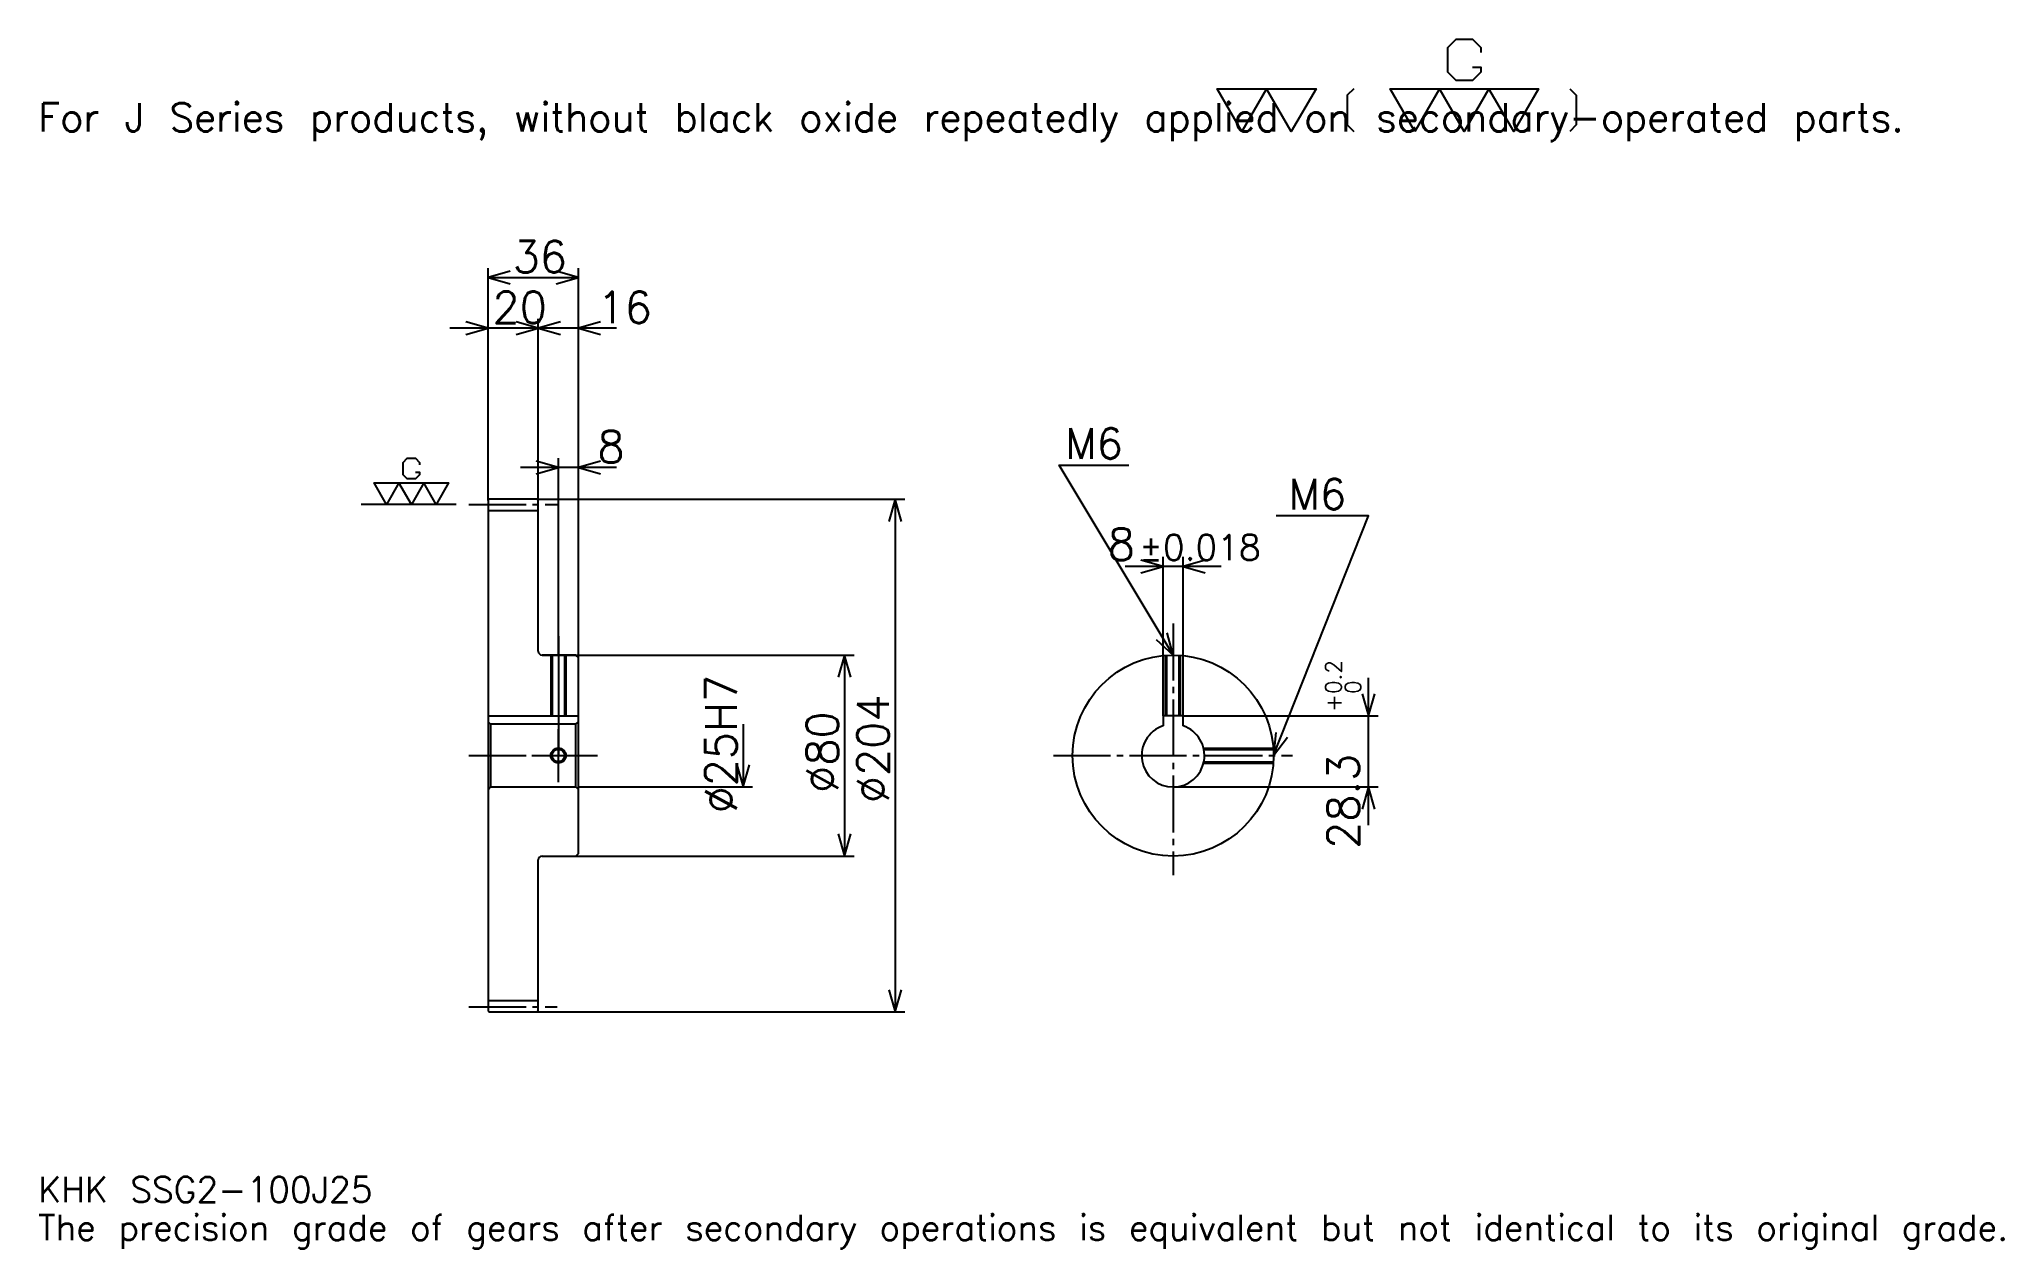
# Model space of a CAD drawing. Extents: x 26 to 808, y 9 to 491.
import ezdxf

# ---------------------------------------------------------------- set-up
doc = ezdxf.new("R2010")
doc.units = 0
doc.linetypes.add('DASHDOT', pattern=[30.260869, 22.695652, -2.521739, 2.521739, -2.521739])
doc.layers.get('0').update_dxf_attribs({"linetype": 'CONTINUOUS'})
doc.layers.add('DASHDOT', color=6, linetype='DASHDOT')
doc.styles.add('KANJI', font='TXT', dxfattribs={"bigfont": 'BIGFONT'})

msp = doc.modelspace()

# ---------------------------------------------------------------- linework, layer by layer
at = {"color": 5}
for p, q in [((204.260864, 307.521729), (204.260864, 399.565186)), ((240.260864, 307.521729), (240.260864, 399.565186)), ((204.260864, 395.782593), (240.260864, 395.782593)), ((239.391296, 375.608704), (189.130432, 375.608704)), ((255.391296, 375.608704), (209.130432, 375.608704)), ((224.260864, 307.521729), (224.260864, 379.391296)), ((232.260864, 307.521729), (232.260864, 323.913025)), ((255.391296, 320.130432), (217.130432, 320.130432)), ((204.260864, 307.021729), (204.260864, 307.521729)), ((223.760864, 307.521729), (240.260864, 307.521729)), ((224.260864, 307.021729), (224.260864, 307.521729)), ((232.260864, 245.521729), (232.260864, 307.521729)), ((232.260864, 245.521729), (232.260864, 307.521729)), ((240.260864, 307.521729), (370.130432, 307.521729)), ((240.260864, 244.521729), (240.260864, 307.521729)), ((366.347839, 307.521729), (366.347839, 103.521729)), ((472.956512, 221.321732), (472.956512, 284.608704)), ((480.956512, 221.321732), (480.956512, 284.608704)), ((496.086945, 280.82608), (457.82608, 280.82608)), ((225.760864, 245.521729), (240.260864, 245.521729)), ((240.260864, 245.521729), (349.956512, 245.521729)), ((346.173889, 245.521729), (346.173889, 165.521729)), ((554.782593, 177.891296), (554.782593, 236.452164)), ((480.956512, 221.321732), (558.565186, 221.321732)), ((305.82608, 218.021729), (305.82608, 193.021729)), ((240.260864, 193.021729), (309.608704, 193.021729)), ((476.956512, 193.021729), (558.565186, 193.021729)), ((225.760864, 165.521729), (240.260864, 165.521729)), ((240.260864, 165.521729), (349.956512, 165.521729)), ((223.760864, 103.521729), (240.260864, 103.521729)), ((240.260864, 103.521729), (370.130432, 103.521729))]:
    msp.add_line(p, q, dxfattribs=at)
at = {"color": 7}
msp.add_line((191.652161, 305.521729), (153.82608, 305.521729), dxfattribs=at)
at = {"color": 4}
for p, q in [((204.260864, 303.021729), (224.260864, 303.021729)), ((204.260864, 221.321732), (240.260864, 221.321732)), ((239.260864, 218.021729), (240.260864, 219.021729)), ((205.260864, 218.021729), (205.260864, 193.021729)), ((239.260864, 193.021729), (240.260864, 192.021729)), ((204.260864, 108.021729), (224.260864, 108.021729))]:
    msp.add_line(p, q, dxfattribs=at)
at = {"color": 7}
for points in [[(596.13916, 479.48349), (599.417419, 479.48349), (599.417419, 477.516541), (596.13916, 474.238281), (589.582642, 474.238281), (586.304382, 477.516541), (586.304382, 487.351318), (589.582642, 490.629578), (596.13916, 490.629578), (599.417419, 487.351318), (599.417419, 485.384369)], [(504.347839, 453.913055), (494.513062, 470.960022), (533.852173, 470.960022), (524.017395, 453.913055), (514.182617, 470.960022), (504.347839, 453.913055)], [(548.93219, 470.960022), (546.30957, 468.337402), (546.30957, 456.535675), (548.93219, 453.913055)], [(573.191345, 453.913055), (563.356567, 470.960022), (622.365234, 470.960022), (612.530457, 453.913055), (602.695679, 470.960022), (592.860901, 453.913055), (583.026123, 470.960022), (573.191345, 453.913055)], [(634.822632, 470.960022), (637.445251, 468.337402), (637.445251, 456.535675), (634.822632, 453.913055)], [(175.386948, 318.306946), (177.026077, 318.306946), (177.026077, 317.323486), (175.386948, 315.684326), (172.108688, 315.684326), (170.469559, 317.323486), (170.469559, 322.240845), (172.108688, 323.880005), (175.386948, 323.880005), (177.026077, 322.240845), (177.026077, 321.257385)], [(163.91304, 305.521729), (158.995636, 314.045197), (188.5, 314.045197), (183.582596, 305.521729), (178.665207, 314.045197), (173.747818, 305.521729), (168.830429, 314.045197), (163.91304, 305.521729)]]:
    msp.add_lwpolyline(points, dxfattribs=at)
at = {"color": 5}
for points in [[(213.086945, 398.304321), (204.260864, 395.782593), (213.086945, 393.260864)], [(231.434784, 393.260864), (240.260864, 395.782593), (231.434784, 398.304321)], [(195.434784, 373.086945), (204.260864, 375.608704), (195.434784, 378.130432)], [(215.434784, 373.086945), (224.260864, 375.608704), (215.434784, 378.130432)], [(233.086945, 378.130432), (224.260864, 375.608704), (233.086945, 373.086945)], [(249.086945, 378.130432), (240.260864, 375.608704), (249.086945, 373.086945)], [(223.434784, 317.608704), (232.260864, 320.130432), (223.434784, 322.652161)], [(249.086945, 322.652161), (240.260864, 320.130432), (249.086945, 317.608704)], [(476.956512, 245.521729), (431.565216, 321.173889), (459.304321, 321.173889)], [(368.869568, 298.695648), (366.347839, 307.521729), (363.82608, 298.695648)], [(516.956543, 205.521729), (554.782593, 301), (517.96521, 301)], [(464.130432, 278.304352), (472.956512, 280.82608), (464.130432, 283.347809)], [(489.782593, 283.347809), (480.956512, 280.82608), (489.782593, 278.304352)], [(470.253143, 251.792603), (476.956512, 245.521729), (474.577911, 254.387451)], [(348.695648, 236.695648), (346.173889, 245.521729), (343.652161, 236.695648)], [(552.260864, 230.147812), (554.782593, 221.321732), (557.304321, 230.147812)], [(517.862915, 214.656143), (516.956543, 205.521729), (522.551819, 212.798508)], [(303.304352, 201.847809), (305.82608, 193.021729), (308.347809, 201.847809)], [(557.304321, 184.195648), (554.782593, 193.021729), (552.260864, 184.195648)], [(343.652161, 174.347809), (346.173889, 165.521729), (348.695648, 174.347809)], [(363.82608, 112.347816), (366.347839, 103.521729), (368.869568, 112.347816)]]:
    msp.add_lwpolyline(points, dxfattribs=at)
at = {"color": 4}
for points in [[(224.260864, 247.021729), (224.260864, 307.021729), (223.760864, 307.521729), (204.760864, 307.521729), (204.260864, 307.021729), (204.260864, 192.021729)], [(225.760864, 165.521729), (239.260864, 165.521729), (240.260864, 166.521729), (240.260864, 244.521729), (239.260864, 245.521729), (225.760864, 245.521729)], [(229.260864, 245.521729), (229.260864, 221.321732)], [(229.800873, 245.521729), (229.800873, 221.321732)], [(234.720856, 245.521729), (234.720856, 221.321732)], [(235.260864, 245.521729), (235.260864, 221.321732)], [(473.956512, 221.321732), (473.956512, 245.409073)], [(474.496521, 221.321732), (474.496521, 245.446014)], [(479.416504, 221.321732), (479.416504, 245.446014)], [(479.956512, 221.321732), (479.956512, 245.409073)], [(204.260864, 192.021729), (205.260864, 193.021729), (239.260864, 193.021729), (239.260864, 218.021729), (205.260864, 218.021729), (204.260864, 219.021729)], [(480.956512, 217.364441), (480.956512, 221.321732), (472.956512, 221.321732), (472.956512, 217.364441)], [(489.091187, 208.521729), (516.843872, 208.521729)], [(489.212067, 207.981735), (516.880798, 207.981735)], [(489.091187, 202.521729), (516.843872, 202.521729)], [(489.212067, 203.061722), (516.880798, 203.061722)], [(204.260864, 192.021729), (204.260864, 104.021729), (204.760864, 103.521729), (223.760864, 103.521729), (224.260864, 104.021729), (224.260864, 164.021729)]]:
    msp.add_lwpolyline(points, dxfattribs=at)
for centre, radius in [((476.956512, 205.521729), 40), ((232.260864, 205.521729), 2.46)]:
    msp.add_circle(centre, radius, dxfattribs=at)
at = {"color": 7}
msp.add_circle((232.260864, 205.521729), 3, dxfattribs=at)
at = {"color": 4}
for centre, radius, start, end in [((225.760864, 247.021729), 1.5, 180, 270), ((476.956512, 205.521729), 12.5, 108.662925185, 71.337074815), ((225.760864, 164.021729), 1.5, 90, 180)]:
    msp.add_arc(centre, radius, start, end, dxfattribs=at)
at = {"layer": 'DASHDOT', "color": 7}
for p, q in [((196.695648, 305.521729), (231.82608, 305.521729)), ((476.956512, 258.130432), (476.956512, 157.956512)), ((232.260864, 245.521729), (232.260864, 205.521729)), ((196.695648, 205.521729), (247.82608, 205.521729)), ((429.391296, 205.521729), (524.521729, 205.521729)), ((196.695648, 105.521729), (231.82608, 105.521729))]:
    msp.add_line(p, q, dxfattribs=at)
for points in [[(232.260864, 253.086945), (232.260864, 213.756516)], [(232.260864, 194.956512), (232.260864, 216.086945)], [(221.695648, 205.521729), (242.82608, 205.521729)]]:
    msp.add_lwpolyline(points, dxfattribs=at)

# ---------------------------------------------------------------- texts
at = {"color": 7, "style": 'KANJI'}
for s, height, p in [('For J Series products, without black oxide repeatedly applied on secondary-operated parts.', 11.347826, (25.217392, 453.913055)), ('36', 12.608696, (214.065216, 397.799988)), ('20', 12.608696, (206.065216, 377.626099)), ('16', 12.608696, (247.82608, 377.626099)), ('8', 12.608696, (247.82608, 322.147827)), ('M6', 12.104348, (434.086945, 323.695648)), ('M6', 12.104348, (523.008667, 303.521729)), ('8', 12.608696, (450.929688, 283.347809)), ('%%p0.018', 10.086957, (463.410736, 283.347809)), ('KHK SSG2-100J25', 10.086957, (25.217392, 27.73913)), ('The precision grade of gears after secondary operations is equivalent but not identical to its original grade.', 10.086957, (25.217392, 12.608696))]:
    msp.add_text(s, height=height, dxfattribs=at).set_placement(p)
for s, height, p in [('0.2', 6.304348, (543.939087, 230.026123)), ('%%c25H7', 12.608696, (303.304352, 182.510864)), ('0', 6.304348, (551.75647, 230.026123)), ('%%c204', 12.608696, (363.82608, 186.608688)), ('+', 6.304348, (543.939087, 222.96524)), ('%%c80', 12.608696, (343.652161, 190.706512)), ('28.3', 12.608696, (551, 168.389816))]:
    msp.add_text(s, height=height, rotation=90, dxfattribs=at).set_placement(p)

doc.saveas('drawing.dxf')
